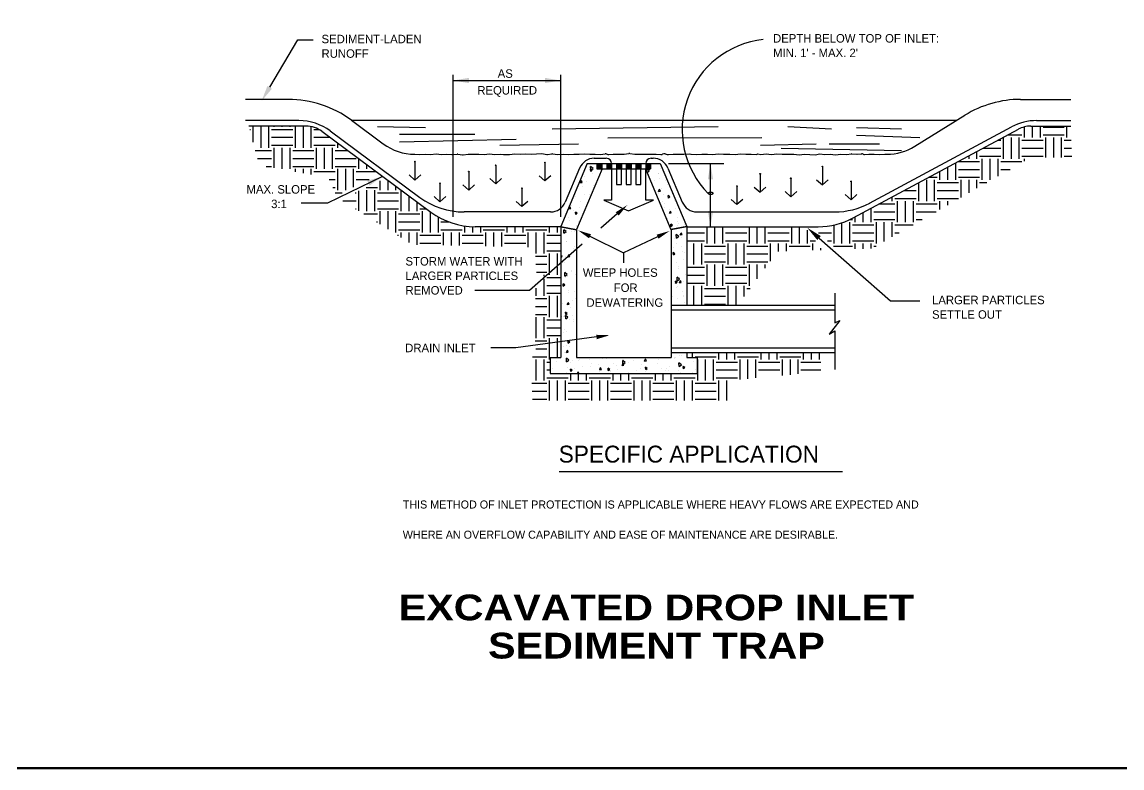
# Paper-space layout 'ESC' of a CAD drawing. Header units: feet, sheet in inches. Extents: x -1.2 to 33.8, y 0.1 to 22.9.
# Drawn here: x 11.42 to 19.1, y 0.08 to 5.29 of the extents above; entities that cross this region are included whole.
import ezdxf
from ezdxf.enums import TextEntityAlignment as Align

# ---------------------------------------------------------------- set-up
doc = ezdxf.new("R2010")
doc.units = ezdxf.units.FT
doc.header["$MEASUREMENT"] = 0
doc.layers.add('Border', color=118, linetype='Continuous', lineweight=70)
doc.layers.add('TBLK', color=7, linetype='Continuous')
doc.styles.add('LEROY', font='leroy.shx')
doc.styles.add('ROMAND', font='ariblk.ttf')

# ---------------------------------------------------------------- blocks, each defined once
blk = doc.blocks.new('ESC DET')
at = {"layer": 'TBLK'}
for p, q in [((14.8029, 5.3413), (14.9989, 5.6722)), ((14.9989, 5.6722), (15.1068, 5.6722)), ((16.0826, 4.4376), (16.0826, 5.4291)), ((16.0826, 5.389), (16.8348, 5.389)), ((16.8348, 4.4376), (16.8348, 5.4291)), ((14.9328, 5.257), (14.6352, 5.257)), ((20.0445, 5.257), (20.3939, 5.257)), ((19.3049, 4.9293), (19.6556, 5.1463)), ((15.006, 5.1092), (14.6352, 5.1092)), ((15.0572, 5.0705), (14.6575, 5.0705)), ((14.8348, 5.0664), (14.8348, 5.0705)), ((14.8902, 5.0664), (14.8902, 5.0705)), ((14.9456, 5.0664), (14.9456, 5.0705)), ((15.3729, 5.1116), (15.5954, 4.9466)), ((15.3729, 5.1116), (19.5994, 5.1116)), ((15.5558, 5.0674), (15.8909, 5.0598)), ((16.7745, 5.0522), (17.9322, 5.0674)), ((18.4197, 5.0674), (18.7244, 5.0522)), ((20.1157, 5.0705), (20.3939, 5.0705)), ((20.1274, 4.99), (20.1274, 5.0705)), ((20.1562, 5.1092), (20.3939, 5.1092)), ((20.1828, 4.99), (20.1828, 5.0705)), ((20.3675, 4.99), (20.3675, 5.0705)), ((14.6634, 5.0479), (14.6685, 5.0479)), ((14.687, 4.959), (14.687, 5.0664)), ((14.7424, 4.9186), (14.7424, 5.0664)), ((14.7978, 4.9186), (14.7978, 5.0664)), ((14.8163, 5.0479), (14.9641, 5.0479)), ((14.8163, 4.9925), (14.9641, 4.9925)), ((14.9826, 4.9186), (14.9826, 5.0664)), ((15.038, 4.9186), (15.038, 5.0664)), ((15.0934, 4.9186), (15.0934, 5.0664)), ((15.1119, 5.0479), (15.1456, 5.0479)), ((15.1119, 4.9925), (15.2234, 4.9925)), ((15.1672, 5.0341), (15.9288, 4.4694)), ((15.2261, 5.0365), (15.8513, 4.5728)), ((15.7081, 5.0141), (16.2337, 5.0141)), ((17.1631, 4.9893), (18.2378, 4.9919)), ((18.8762, 4.4293), (20.0283, 5.0485)), ((18.8996, 5.0598), (19.2119, 5.0522)), ((18.8996, 5.0065), (19.3413, 4.9913)), ((18.9906, 4.5327), (19.9813, 5.0652)), ((19.9538, 5.0084), (20.0535, 5.0084)), ((20.072, 4.99), (20.072, 5.0652)), ((20.2013, 5.0639), (20.349, 5.0639)), ((20.2013, 5.0084), (20.349, 5.0084)), ((14.8163, 4.9371), (14.9641, 4.9371)), ((14.8348, 4.7791), (14.8348, 4.9186)), ((14.8902, 4.7709), (14.8902, 4.9186)), ((14.9456, 4.7709), (14.9456, 4.9186)), ((15.1119, 4.9371), (15.2596, 4.9371)), ((15.1303, 4.7709), (15.1303, 4.9186)), ((15.1858, 4.7709), (15.1858, 4.9186)), ((15.2412, 4.7709), (15.2412, 4.9186)), ((15.2781, 4.9186), (15.2781, 4.9519)), ((15.7081, 4.9608), (16.5242, 4.9793)), ((16.4089, 4.938), (16.9573, 4.9456)), ((18.2293, 4.938), (18.6177, 4.9456)), ((18.374, 4.9152), (19.2119, 4.8999)), ((18.7091, 4.9456), (19.0595, 4.9456)), ((19.782, 4.9161), (19.9057, 4.9161)), ((19.8851, 4.9715), (19.9057, 4.9715)), ((19.9242, 4.8422), (19.9242, 4.99)), ((19.9796, 4.8422), (19.9796, 4.99)), ((20.035, 4.8422), (20.035, 4.99)), ((20.0535, 4.9715), (20.2013, 4.9715)), ((20.0535, 4.9161), (20.2013, 4.9161)), ((20.2197, 4.8501), (20.2197, 4.99)), ((20.2752, 4.8511), (20.2752, 4.99)), ((20.3306, 4.8521), (20.3306, 4.99)), ((20.349, 4.9715), (20.3979, 4.9715)), ((20.349, 4.9161), (20.4001, 4.9161)), ((14.7026, 4.9002), (14.8163, 4.9002)), ((14.7173, 4.8447), (14.8163, 4.8447)), ((14.9641, 4.9002), (15.1119, 4.9002)), ((14.9641, 4.8447), (15.1119, 4.8447)), ((15.2596, 4.9002), (15.3479, 4.9002)), ((15.2596, 4.8447), (15.4074, 4.8447)), ((15.4259, 4.7709), (15.4259, 4.8423)), ((15.8151, 4.8739), (15.8517, 4.8711)), ((15.8517, 4.8711), (15.8891, 4.8733)), ((15.8891, 4.8733), (15.9265, 4.8711)), ((15.9265, 4.8711), (15.964, 4.8762)), ((15.964, 4.8762), (16.0014, 4.8711)), ((16.0014, 4.8711), (16.0388, 4.8747)), ((16.0388, 4.8747), (16.0739, 4.8714)), ((16.0785, 4.8714), (16.1107, 4.8751)), ((16.1166, 4.875), (16.1483, 4.8701)), ((16.1538, 4.87), (16.1885, 4.8733)), ((16.1885, 4.8733), (16.2259, 4.874)), ((16.2259, 4.874), (16.2633, 4.8754)), ((16.2633, 4.8754), (16.3007, 4.8711)), ((16.3007, 4.8711), (16.3381, 4.8769)), ((16.3381, 4.8769), (16.3755, 4.8719)), ((16.3755, 4.8719), (16.413, 4.8754)), ((16.413, 4.8754), (16.4348, 4.8726)), ((16.4348, 4.8726), (16.4777, 4.8726)), ((16.4777, 4.8726), (16.5151, 4.8769)), ((16.5151, 4.8769), (16.5526, 4.874)), ((16.5526, 4.874), (16.59, 4.8776)), ((16.59, 4.8776), (16.6274, 4.8733)), ((16.6274, 4.8733), (16.6648, 4.8762)), ((16.6648, 4.8762), (16.7022, 4.8783)), ((16.7022, 4.8783), (16.7366, 4.873)), ((16.7427, 4.873), (16.7721, 4.8766)), ((16.7778, 4.8766), (16.813, 4.8719)), ((16.813, 4.8719), (16.8505, 4.874)), ((16.8505, 4.874), (16.8879, 4.8719)), ((16.8879, 4.8719), (16.9253, 4.8747)), ((16.9253, 4.8747), (16.9627, 4.8733)), ((16.9627, 4.8733), (17.0001, 4.8762)), ((17.0001, 4.8762), (17.0375, 4.874)), ((17.0375, 4.874), (17.075, 4.8754)), ((17.0686, 4.8457), (17.1525, 4.8457)), ((17.075, 4.8754), (17.1124, 4.8711)), ((17.1124, 4.8711), (17.1436, 4.8765)), ((17.1556, 4.8753), (17.1593, 4.8738)), ((17.1692, 4.8723), (17.2009, 4.8747)), ((17.2009, 4.8747), (17.2383, 4.874)), ((17.2383, 4.874), (17.2742, 4.874)), ((17.2772, 4.8742), (17.31, 4.8786)), ((17.3163, 4.8786), (17.3506, 4.8733)), ((17.3506, 4.8733), (17.388, 4.8747)), ((17.388, 4.8747), (17.4254, 4.874)), ((17.4254, 4.874), (17.4628, 4.8754)), ((17.4628, 4.8754), (17.5002, 4.8747)), ((17.4645, 4.8457), (17.4804, 4.8457)), ((17.5002, 4.8747), (17.5332, 4.8722)), ((17.5419, 4.8733), (17.5451, 4.8743)), ((17.5629, 4.8757), (17.5777, 4.8732)), ((17.587, 4.8728), (17.6183, 4.8754)), ((17.6183, 4.8754), (17.6557, 4.8745)), ((17.6557, 4.8745), (17.693, 4.8736)), ((17.693, 4.8736), (17.7304, 4.8763)), ((17.7304, 4.8763), (17.7423, 4.8747)), ((17.7444, 4.8745), (17.783, 4.8732)), ((17.783, 4.8732), (17.8203, 4.8745)), ((17.8203, 4.8745), (17.8577, 4.8754)), ((17.8577, 4.8754), (17.8956, 4.8732)), ((17.8956, 4.8732), (17.9329, 4.8758)), ((17.9329, 4.8758), (17.9703, 4.875)), ((17.9703, 4.875), (17.9744, 4.8746)), ((17.976, 4.8745), (18.0144, 4.8741)), ((18.0144, 4.8741), (18.0518, 4.8723)), ((18.0518, 4.8723), (18.0892, 4.8763)), ((18.0892, 4.8763), (18.1266, 4.8741)), ((18.1266, 4.8741), (18.1639, 4.8736)), ((18.1639, 4.8736), (18.2013, 4.8727)), ((18.2013, 4.8727), (18.211, 4.8758)), ((18.211, 4.8758), (18.2303, 4.8727)), ((18.2303, 4.8727), (18.2677, 4.8758)), ((18.2677, 4.8758), (18.305, 4.8723)), ((18.305, 4.8723), (18.3424, 4.8772)), ((18.3424, 4.8772), (18.3798, 4.8736)), ((18.3798, 4.8736), (18.4172, 4.875)), ((18.4172, 4.875), (18.4546, 4.8754)), ((18.4546, 4.8754), (18.4612, 4.8742)), ((18.4612, 4.8742), (18.4984, 4.8709)), ((18.4984, 4.8709), (18.5357, 4.8748)), ((18.5357, 4.8748), (18.6103, 4.8703)), ((18.6103, 4.8703), (18.6421, 4.8758)), ((18.6421, 4.8758), (18.6787, 4.8715)), ((18.6787, 4.8715), (18.716, 4.8737)), ((18.716, 4.8737), (18.7532, 4.8698)), ((18.7532, 4.8698), (18.7905, 4.8748)), ((18.7905, 4.8748), (18.8278, 4.8726)), ((18.8278, 4.8726), (18.8631, 4.8763)), ((18.8671, 4.8763), (18.9007, 4.8738)), ((18.904, 4.8738), (18.9348, 4.8761)), ((18.9442, 4.8748), (18.9458, 4.8741)), ((18.9543, 4.8727), (18.9858, 4.8737)), ((18.9858, 4.8737), (19.0231, 4.8748)), ((19.0231, 4.8748), (19.0604, 4.872)), ((19.0604, 4.872), (19.0976, 4.8753)), ((19.0976, 4.8753), (19.116, 4.8737)), ((19.684, 4.8422), (19.684, 4.8635)), ((19.7395, 4.8422), (19.7395, 4.8932)), ((19.7579, 4.8607), (19.9057, 4.8607)), ((19.7764, 4.6944), (19.7764, 4.8422)), ((19.8318, 4.6944), (19.8318, 4.8422)), ((19.8872, 4.7205), (19.8872, 4.8422)), ((20.0535, 4.8607), (20.2013, 4.8607)), ((20.072, 4.8264), (20.072, 4.8422)), ((20.349, 4.8607), (20.4023, 4.8607)), ((14.7789, 4.7893), (14.8163, 4.7893)), ((14.9641, 4.7893), (15.1119, 4.7893)), ((14.9826, 4.752), (14.9826, 4.7709)), ((15.038, 4.7419), (15.038, 4.7709)), ((15.0934, 4.7317), (15.0934, 4.7709)), ((15.2596, 4.7893), (15.4074, 4.7893)), ((15.2781, 4.6231), (15.2781, 4.7709)), ((15.3335, 4.6231), (15.3335, 4.7709)), ((15.3889, 4.6439), (15.3889, 4.7709)), ((15.4813, 4.7709), (15.4813, 4.8012)), ((15.817, 4.8219), (15.817, 4.6937)), ((16.3803, 4.796), (16.3803, 4.6678)), ((16.7245, 4.8154), (16.7245, 4.6872)), ((17.0195, 4.8087), (16.8354, 4.3704)), ((16.9664, 4.7777), (16.8661, 4.539)), ((17.1233, 4.7721), (16.9453, 4.3482)), ((17.0195, 4.8087), (17.5295, 4.8087)), ((17.0368, 4.7866), (17.0368, 4.7866)), ((17.0398, 4.7608), (17.0398, 4.7608)), ((17.0596, 4.7741), (17.043, 4.7873)), ((17.0435, 4.7623), (17.043, 4.7873)), ((17.0547, 4.7627), (17.0431, 4.7707)), ((17.0446, 4.7541), (17.0431, 4.7707)), ((17.0435, 4.7623), (17.0596, 4.7741)), ((17.0446, 4.7541), (17.0547, 4.7627)), ((17.0739, 4.8052), (17.0739, 4.8052)), ((17.0872, 4.7916), (17.0872, 4.7916)), ((17.0874, 4.8082), (17.0879, 4.8087)), ((17.0874, 4.8036), (17.0926, 4.8087)), ((17.0874, 4.7989), (17.0972, 4.8087)), ((17.0874, 4.7942), (17.1019, 4.8087)), ((17.0874, 4.7896), (17.1065, 4.8087)), ((17.0874, 4.7849), (17.1112, 4.8087)), ((17.0874, 4.7802), (17.1159, 4.8087)), ((17.0874, 4.7756), (17.1205, 4.8087)), ((17.0874, 4.8087), (17.0874, 4.7721)), ((17.0874, 4.7721), (17.4615, 4.7721)), ((17.0886, 4.7721), (17.1214, 4.8049)), ((17.0933, 4.7721), (17.1214, 4.8003)), ((17.0979, 4.7721), (17.1214, 4.7956)), ((17.1026, 4.7721), (17.1214, 4.7909)), ((17.1073, 4.7721), (17.1214, 4.7863)), ((17.1119, 4.7721), (17.1214, 4.7816)), ((17.1166, 4.7721), (17.1214, 4.777)), ((17.1213, 4.7721), (17.1214, 4.7723)), ((17.1214, 4.8087), (17.1214, 4.7721)), ((17.1554, 4.8082), (17.1559, 4.8087)), ((17.1554, 4.8036), (17.1606, 4.8087)), ((17.1554, 4.7989), (17.1652, 4.8087)), ((17.1554, 4.7942), (17.1699, 4.8087)), ((17.1554, 4.7896), (17.1746, 4.8087)), ((17.1554, 4.7849), (17.1792, 4.8087)), ((17.1554, 4.7802), (17.1839, 4.8087)), ((17.1554, 4.7756), (17.1886, 4.8087)), ((17.1554, 4.8087), (17.1554, 4.7721)), ((17.1566, 4.7721), (17.1894, 4.8049)), ((17.1613, 4.7721), (17.1894, 4.8003)), ((17.166, 4.7721), (17.1894, 4.7956)), ((17.1706, 4.7721), (17.1894, 4.7909)), ((17.1753, 4.7721), (17.1894, 4.7863)), ((17.18, 4.7721), (17.1894, 4.7816)), ((17.1846, 4.7721), (17.1894, 4.777)), ((17.1893, 4.7721), (17.1894, 4.7723)), ((17.1894, 4.8087), (17.1894, 4.7721)), ((17.1894, 4.7721), (17.1894, 4.5528)), ((17.2235, 4.8082), (17.2239, 4.8087)), ((17.2235, 4.8036), (17.2286, 4.8087)), ((17.2235, 4.7989), (17.2333, 4.8087)), ((17.2235, 4.7942), (17.2379, 4.8087)), ((17.2235, 4.7896), (17.2426, 4.8087)), ((17.2235, 4.7849), (17.2473, 4.8087)), ((17.2235, 4.7802), (17.2519, 4.8087)), ((17.2235, 4.7756), (17.2566, 4.8087)), ((17.2235, 4.8087), (17.2235, 4.7721)), ((17.2235, 4.7756), (17.2235, 4.6622)), ((17.2247, 4.7721), (17.2575, 4.8049)), ((17.2293, 4.7721), (17.2575, 4.8003)), ((17.234, 4.7721), (17.2575, 4.7956)), ((17.2387, 4.7721), (17.2575, 4.7909)), ((17.2433, 4.7721), (17.2575, 4.7863)), ((17.248, 4.7721), (17.2575, 4.7816)), ((17.2526, 4.7721), (17.2575, 4.777)), ((17.2573, 4.7721), (17.2575, 4.7723)), ((17.2575, 4.8087), (17.2575, 4.7721)), ((17.2575, 4.6622), (17.2575, 4.777)), ((17.2915, 4.8082), (17.292, 4.8087)), ((17.2915, 4.8036), (17.2966, 4.8087)), ((17.2915, 4.7989), (17.3013, 4.8087)), ((17.2915, 4.7942), (17.3059, 4.8087)), ((17.2915, 4.7896), (17.3106, 4.8087)), ((17.2915, 4.7849), (17.3153, 4.8087)), ((17.2915, 4.7802), (17.3199, 4.8087)), ((17.2915, 4.7756), (17.3246, 4.8087)), ((17.2915, 4.8087), (17.2915, 4.7721)), ((17.2915, 4.7721), (17.2915, 4.6622)), ((17.2927, 4.7721), (17.3255, 4.8049)), ((17.2973, 4.7721), (17.3255, 4.8003)), ((17.302, 4.7721), (17.3255, 4.7956)), ((17.3067, 4.7721), (17.3255, 4.7909)), ((17.3113, 4.7721), (17.3255, 4.7863)), ((17.316, 4.7721), (17.3255, 4.7816)), ((17.3207, 4.7721), (17.3255, 4.777)), ((17.3253, 4.7721), (17.3255, 4.7723)), ((17.3255, 4.8087), (17.3255, 4.7721)), ((17.3255, 4.6622), (17.3255, 4.7723)), ((17.3595, 4.8082), (17.36, 4.8087)), ((17.3595, 4.8036), (17.3646, 4.8087)), ((17.3595, 4.7989), (17.3693, 4.8087)), ((17.3595, 4.7942), (17.374, 4.8087)), ((17.3595, 4.7896), (17.3786, 4.8087)), ((17.3595, 4.7849), (17.3833, 4.8087)), ((17.3595, 4.7802), (17.388, 4.8087)), ((17.3595, 4.7756), (17.3926, 4.8087)), ((17.3595, 4.8087), (17.3595, 4.7721)), ((17.3595, 4.7756), (17.3595, 4.6622)), ((17.3607, 4.7721), (17.3935, 4.8049)), ((17.3654, 4.7721), (17.3935, 4.8003)), ((17.37, 4.7721), (17.3935, 4.7956)), ((17.3747, 4.7721), (17.3935, 4.7909)), ((17.3794, 4.7721), (17.3935, 4.7863)), ((17.384, 4.7721), (17.3935, 4.7816)), ((17.3887, 4.7721), (17.3935, 4.777)), ((17.3933, 4.7721), (17.3935, 4.7723)), ((17.3935, 4.8087), (17.3935, 4.7721)), ((17.3935, 4.6622), (17.3935, 4.7723)), ((17.4256, 4.7721), (17.6036, 4.3482)), ((17.4275, 4.8082), (17.428, 4.8087)), ((17.4275, 4.8036), (17.4327, 4.8087)), ((17.4275, 4.7989), (17.4373, 4.8087)), ((17.4275, 4.7942), (17.442, 4.8087)), ((17.4275, 4.7896), (17.4467, 4.8087)), ((17.4275, 4.7849), (17.4513, 4.8087)), ((17.4275, 4.7802), (17.456, 4.8087)), ((17.4275, 4.7756), (17.4606, 4.8087)), ((17.4275, 4.8087), (17.4275, 4.7721)), ((17.4275, 4.5528), (17.4275, 4.7721)), ((17.4287, 4.7721), (17.4615, 4.8049)), ((17.4334, 4.7721), (17.4615, 4.8003)), ((17.4522, 4.7576), (17.4356, 4.7707)), ((17.4361, 4.7472), (17.4356, 4.7707)), ((17.4381, 4.7721), (17.4615, 4.7956)), ((17.442, 4.7656), (17.4449, 4.7721)), ((17.442, 4.7656), (17.4551, 4.7682)), ((17.4427, 4.7721), (17.4615, 4.7909)), ((17.4474, 4.7721), (17.4615, 4.7863)), ((17.452, 4.7721), (17.4615, 4.7816)), ((17.4551, 4.7681), (17.4531, 4.7721)), ((17.4567, 4.7721), (17.4615, 4.777)), ((17.4614, 4.7721), (17.4615, 4.7723)), ((17.4615, 4.8087), (17.4615, 4.7721)), ((17.4643, 4.796), (17.4643, 4.796)), ((17.4653, 4.7957), (17.4653, 4.7957)), ((17.5295, 4.8087), (17.7136, 4.3704)), ((17.5322, 4.7748), (17.5322, 4.7748)), ((17.5825, 4.7777), (17.6828, 4.539)), ((17.5875, 4.8087), (17.9733, 4.8087)), ((17.8794, 4.3676), (17.8794, 4.8087)), ((18.6605, 4.7876), (18.6605, 4.6594)), ((19.5363, 4.6944), (19.5363, 4.784)), ((19.5917, 4.6944), (19.5917, 4.8138)), ((19.6102, 4.8237), (19.7579, 4.8237)), ((19.6102, 4.7683), (19.7579, 4.7683)), ((19.9057, 4.8237), (20.0535, 4.8237)), ((19.9057, 4.7683), (19.9706, 4.7683)), ((15.1119, 4.7524), (15.2596, 4.7524)), ((15.5915, 4.7195), (15.207, 4.5321)), ((15.2189, 4.697), (15.2596, 4.697)), ((15.4074, 4.7524), (15.5472, 4.7524)), ((15.4074, 4.697), (15.4963, 4.697)), ((15.5737, 4.7293), (15.5737, 4.7327)), ((15.5737, 4.6231), (15.5737, 4.6893)), ((15.6291, 4.6231), (15.6291, 4.6917)), ((15.7764, 4.7297), (15.817, 4.6937)), ((15.8575, 4.7297), (15.817, 4.6937)), ((16.1924, 4.7518), (16.1924, 4.6236)), ((16.3397, 4.7038), (16.3803, 4.6678)), ((16.4209, 4.7038), (16.3803, 4.6678)), ((16.6839, 4.7232), (16.7245, 4.6872)), ((16.7651, 4.7232), (16.7245, 4.6872)), ((16.972, 4.6743), (16.9788, 4.6894)), ((16.9851, 4.6768), (16.9788, 4.6894)), ((17.0037, 4.7185), (17.0037, 4.7185)), ((17.0115, 4.6845), (17.0115, 4.6845)), ((17.055, 4.7385), (17.055, 4.7385)), ((17.4365, 4.7461), (17.4522, 4.7576)), ((17.4859, 4.6927), (17.4859, 4.6927)), ((17.5146, 4.742), (17.5146, 4.742)), ((17.52, 4.7371), (17.52, 4.7371)), ((17.5238, 4.7069), (17.5238, 4.7069)), ((17.5649, 4.6879), (17.5649, 4.6879)), ((18.2259, 4.7367), (18.2259, 4.6084)), ((18.441, 4.7056), (18.441, 4.5774)), ((18.6199, 4.6954), (18.6605, 4.6594)), ((18.7011, 4.6954), (18.6605, 4.6594)), ((18.8606, 4.6842), (18.8606, 4.556)), ((19.3885, 4.5466), (19.3885, 4.6944)), ((19.4039, 4.7129), (19.4624, 4.7129)), ((19.4439, 4.5466), (19.4439, 4.6944)), ((19.4808, 4.6944), (19.4808, 4.7542)), ((19.6102, 4.7129), (19.7579, 4.7129)), ((19.6286, 4.5723), (19.6286, 4.6944)), ((19.684, 4.6041), (19.684, 4.6944)), ((19.7395, 4.6359), (19.7395, 4.6944)), ((15.2439, 4.6416), (15.2596, 4.6416)), ((15.4259, 4.4787), (15.4259, 4.6173)), ((15.4757, 4.6416), (15.5552, 4.6416)), ((15.4813, 4.4753), (15.4813, 4.6231)), ((15.5367, 4.4753), (15.5367, 4.6231)), ((15.6845, 4.6231), (15.6845, 4.6506)), ((15.7215, 4.4753), (15.7215, 4.6231)), ((15.9916, 4.6699), (15.9916, 4.5417)), ((16.1518, 4.6596), (16.1924, 4.6236)), ((16.233, 4.6596), (16.1924, 4.6236)), ((16.5637, 4.6361), (16.5637, 4.5079)), ((16.9539, 4.6487), (16.9539, 4.6487)), ((16.972, 4.6743), (16.9851, 4.6768)), ((16.9856, 4.647), (16.9856, 4.647)), ((17.0604, 4.6577), (17.0604, 4.6577)), ((17.2235, 4.6622), (17.2575, 4.6622)), ((17.2915, 4.6622), (17.3255, 4.6622)), ((17.3595, 4.6622), (17.3935, 4.6622)), ((17.5176, 4.6138), (17.5243, 4.629)), ((17.5176, 4.6138), (17.5306, 4.6164)), ((17.5306, 4.6163), (17.5243, 4.629)), ((17.5406, 4.634), (17.5406, 4.634)), ((17.5818, 4.6642), (17.5818, 4.6642)), ((18.0644, 4.6506), (18.0644, 4.5223)), ((18.1853, 4.6445), (18.2259, 4.6084)), ((18.2664, 4.6445), (18.2259, 4.6084)), ((18.4004, 4.6134), (18.441, 4.5774)), ((18.4816, 4.6134), (18.441, 4.5774)), ((19.232, 4.6205), (19.3146, 4.6205)), ((19.3331, 4.5466), (19.3331, 4.6748)), ((19.4624, 4.6759), (19.6102, 4.6759)), ((19.4624, 4.6205), (19.6102, 4.6205)), ((19.7579, 4.6759), (19.8094, 4.6759)), ((15.207, 4.5321), (15.0216, 4.5321)), ((15.2606, 4.6046), (15.3093, 4.6046)), ((15.3138, 4.5492), (15.4074, 4.5492)), ((15.3999, 4.6046), (15.4074, 4.6046)), ((15.5552, 4.6046), (15.703, 4.6046)), ((15.5552, 4.5492), (15.703, 4.5492)), ((15.7769, 4.4753), (15.7769, 4.5821)), ((15.8323, 4.4753), (15.8323, 4.541)), ((15.951, 4.5777), (15.9916, 4.5417)), ((16.0322, 4.5777), (15.9916, 4.5417)), ((16.5231, 4.5439), (16.5637, 4.5079)), ((16.6043, 4.5439), (16.5637, 4.5079)), ((16.9159, 4.5538), (16.9159, 4.5538)), ((16.9358, 4.5774), (16.9358, 4.5774)), ((16.9745, 4.5457), (16.9745, 4.5457)), ((16.9981, 4.5956), (16.9981, 4.5956)), ((17.0358, 4.5929), (17.0358, 4.5929)), ((17.1345, 4.5528), (17.3085, 4.4795)), ((17.1894, 4.5528), (17.1345, 4.5528)), ((17.3085, 4.4795), (17.4825, 4.5528)), ((17.4825, 4.5528), (17.4275, 4.5528)), ((17.5065, 4.5896), (17.5065, 4.5896)), ((17.52, 4.6029), (17.52, 4.6029)), ((17.5457, 4.5423), (17.5457, 4.5423)), ((17.5487, 4.5961), (17.5487, 4.5961)), ((17.5612, 4.531), (17.5612, 4.531)), ((17.596, 4.5768), (17.5843, 4.5848)), ((17.5858, 4.5683), (17.5843, 4.5848)), ((17.5858, 4.5683), (17.596, 4.5768)), ((17.6127, 4.5982), (17.6127, 4.5982)), ((17.6303, 4.5533), (17.6303, 4.5533)), ((18.0238, 4.5584), (18.0644, 4.5223)), ((18.105, 4.5584), (18.0644, 4.5223)), ((18.8201, 4.592), (18.8606, 4.556)), ((18.9012, 4.592), (18.8606, 4.556)), ((19.1483, 4.5466), (19.1483, 4.5755)), ((19.1668, 4.5651), (19.3146, 4.5651)), ((19.1853, 4.3989), (19.1853, 4.5466)), ((19.2407, 4.3989), (19.2407, 4.5466)), ((19.2961, 4.3989), (19.2961, 4.5466)), ((19.4624, 4.5651), (19.6102, 4.5651)), ((19.4808, 4.4876), (19.4808, 4.5466)), ((19.5363, 4.5194), (19.5363, 4.5466)), ((15.402, 4.4938), (15.4074, 4.4938)), ((15.4607, 4.4568), (15.5552, 4.4568)), ((15.5552, 4.4938), (15.703, 4.4938)), ((15.5737, 4.3858), (15.5737, 4.4753)), ((15.6291, 4.351), (15.6291, 4.4753)), ((15.6845, 4.3275), (15.6845, 4.4753)), ((15.703, 4.4568), (15.8508, 4.4568)), ((15.8508, 4.4938), (15.8959, 4.4938)), ((15.8692, 4.3275), (15.8692, 4.4753)), ((15.9246, 4.3275), (15.9246, 4.4725)), ((16.7639, 4.4711), (16.1594, 4.4711)), ((16.8909, 4.492), (16.8976, 4.5072)), ((16.8909, 4.492), (16.9039, 4.4945)), ((16.9039, 4.4945), (16.8976, 4.5072)), ((16.9109, 4.5155), (16.9109, 4.5155)), ((16.9229, 4.4785), (16.9229, 4.4785)), ((16.9499, 4.4613), (16.9382, 4.4694)), ((16.9397, 4.4528), (16.9382, 4.4694)), ((16.9397, 4.4528), (16.9499, 4.4614)), ((16.9662, 4.4997), (16.9662, 4.4997)), ((17.2284, 4.4573), (17.1132, 4.3568)), ((17.559, 4.5008), (17.559, 4.5008)), ((17.5931, 4.462), (17.5998, 4.4772)), ((17.5931, 4.462), (17.6061, 4.4646)), ((17.596, 4.4882), (17.596, 4.4882)), ((17.6061, 4.4645), (17.5998, 4.4772)), ((17.6333, 4.4951), (17.6333, 4.4951)), ((17.785, 4.4711), (18.7458, 4.4711)), ((18.9451, 4.3989), (18.9451, 4.4663)), ((19.0006, 4.3989), (19.0006, 4.4961)), ((19.019, 4.4727), (19.1668, 4.4727)), ((19.0602, 4.5282), (19.1668, 4.5282)), ((19.3146, 4.5282), (19.4624, 4.5282)), ((19.3146, 4.4727), (19.4548, 4.4727)), ((15.5489, 4.4014), (15.5552, 4.4014)), ((15.703, 4.4014), (15.8508, 4.4014)), ((15.9801, 4.3275), (15.9801, 4.4359)), ((15.9985, 4.4014), (16.053, 4.4014)), ((16.8888, 4.4341), (16.8888, 4.4341)), ((16.897, 4.4105), (16.897, 4.4105)), ((16.9605, 4.4049), (16.9605, 4.4049)), ((17.5818, 4.4279), (17.5818, 4.4279)), ((17.6133, 4.3781), (17.6017, 4.3861)), ((17.6032, 4.3695), (17.6017, 4.3861)), ((17.6032, 4.3695), (17.6133, 4.3781)), ((17.6461, 4.4008), (17.6461, 4.4008)), ((17.6462, 4.4341), (17.6462, 4.4341)), ((17.6539, 4.3921), (17.6539, 4.3921)), ((17.6798, 4.4427), (17.6798, 4.4427)), ((17.6965, 4.38), (17.6965, 4.38)), ((18.7419, 4.2511), (18.7419, 4.3796)), ((18.7974, 4.2511), (18.7974, 4.395)), ((18.8526, 4.4173), (18.8713, 4.4173)), ((18.8528, 4.2511), (18.8528, 4.3989)), ((18.8713, 4.3804), (19.019, 4.3804)), ((18.8897, 4.3989), (18.8897, 4.4365)), ((19.019, 4.4173), (19.1668, 4.4173)), ((19.0375, 4.2511), (19.0375, 4.3989)), ((19.0929, 4.2653), (19.0929, 4.3989)), ((19.1483, 4.2971), (19.1483, 4.3989)), ((19.1668, 4.3804), (19.2937, 4.3804)), ((19.3146, 4.4173), (19.3581, 4.4173)), ((15.6958, 4.309), (15.703, 4.309)), ((15.703, 4.346), (15.8508, 4.346)), ((15.7215, 4.2929), (15.7215, 4.3275)), ((15.7769, 4.2581), (15.7769, 4.3275)), ((15.8323, 4.242), (15.8323, 4.3275)), ((15.8508, 4.309), (15.9985, 4.309)), ((15.9985, 4.346), (16.1463, 4.346)), ((16.017, 4.2379), (16.017, 4.3275)), ((16.0724, 4.2367), (16.0724, 4.3275)), ((16.1278, 4.2355), (16.1278, 4.3275)), ((16.1463, 4.309), (16.2941, 4.309)), ((16.1648, 4.3275), (16.1648, 4.3727)), ((16.2202, 4.3275), (16.2202, 4.3679)), ((16.8348, 4.3676), (16.2369, 4.3676)), ((16.2756, 4.3275), (16.2756, 4.3676)), ((16.2941, 4.346), (16.4419, 4.346)), ((16.3126, 4.2314), (16.3126, 4.3275)), ((16.368, 4.2302), (16.368, 4.3275)), ((16.4234, 4.2289), (16.4234, 4.3275)), ((16.4419, 4.309), (16.5897, 4.309)), ((16.4603, 4.3275), (16.4603, 4.3676)), ((16.5158, 4.3275), (16.5158, 4.3676)), ((16.5712, 4.3275), (16.5712, 4.3676)), ((16.5897, 4.346), (16.7374, 4.346)), ((16.6081, 4.2249), (16.6081, 4.3275)), ((16.6635, 4.1797), (16.6635, 4.3275)), ((16.719, 4.1797), (16.719, 4.3275)), ((16.7374, 4.309), (16.8348, 4.309)), ((16.7559, 4.3275), (16.7559, 4.3676)), ((16.8113, 4.3275), (16.8113, 4.3676)), ((16.8348, 4.3676), (16.8348, 3.4532)), ((16.8348, 4.3676), (16.9447, 4.3455)), ((16.8354, 4.3704), (16.9453, 4.3482)), ((16.8725, 4.3336), (16.8559, 4.3467)), ((16.8564, 4.3218), (16.8559, 4.3467)), ((16.8564, 4.3218), (16.8725, 4.3336)), ((16.8733, 4.3247), (16.8733, 4.3247)), ((16.9094, 4.331), (16.9094, 4.331)), ((16.9274, 4.3367), (16.9274, 4.3367)), ((16.9435, 4.3754), (16.9435, 4.3754)), ((16.9447, 4.3455), (16.9447, 3.4532)), ((16.9471, 4.3703), (16.9471, 4.3703)), ((16.9473, 4.3565), (16.9473, 4.3565)), ((17.0384, 4.3011), (17.2725, 4.1852)), ((17.7136, 4.3704), (17.6036, 4.3482)), ((17.7141, 4.3676), (17.6042, 4.3455)), ((17.6042, 4.3455), (17.6042, 3.4532)), ((17.6578, 4.3005), (17.6412, 4.3137)), ((17.6417, 4.2888), (17.6412, 4.3137)), ((17.6417, 4.2888), (17.6578, 4.3006)), ((17.6467, 4.3746), (17.6467, 4.3746)), ((17.6686, 4.3102), (17.6754, 4.3254)), ((17.6686, 4.3102), (17.6817, 4.3128)), ((17.6817, 4.3127), (17.6754, 4.3254)), ((17.7141, 4.3676), (17.7141, 3.8195)), ((17.7141, 4.3676), (18.6313, 4.3676)), ((17.7141, 4.325), (17.8368, 4.325)), ((17.8553, 4.2511), (17.8553, 4.3676)), ((17.9107, 4.2511), (17.9107, 4.3676)), ((17.9661, 4.2511), (17.9661, 4.3676)), ((17.9846, 4.325), (18.1324, 4.325)), ((18.1508, 4.2511), (18.1508, 4.3676)), ((18.2063, 4.2511), (18.2063, 4.3676)), ((18.2617, 4.2511), (18.2617, 4.3676)), ((18.2801, 4.325), (18.4279, 4.325)), ((18.4464, 4.2511), (18.4464, 4.3676)), ((18.5018, 4.2511), (18.5018, 4.3676)), ((18.5572, 4.3664), (18.5572, 4.3676)), ((18.5572, 4.2511), (18.5572, 4.3441)), ((18.6333, 4.325), (18.7235, 4.325)), ((18.8713, 4.325), (19.019, 4.325)), ((19.1668, 4.325), (19.197, 4.325)), ((15.8508, 4.2536), (15.9985, 4.2536)), ((16.1463, 4.2536), (16.2941, 4.2536)), ((16.4419, 4.2536), (16.5897, 4.2536)), ((16.9851, 4.2449), (16.6156, 3.9223)), ((16.7374, 4.2536), (16.8348, 4.2536)), ((16.8402, 4.2566), (16.8402, 4.2566)), ((16.8714, 4.2632), (16.8714, 4.2632)), ((16.8779, 4.2649), (16.8779, 4.2649)), ((16.93, 4.228), (16.93, 4.228)), ((16.9434, 4.2664), (16.9434, 4.2664)), ((17.5104, 4.2982), (17.2725, 4.1852)), ((17.6269, 4.2869), (17.6269, 4.2869)), ((17.6411, 4.2517), (17.6411, 4.2517)), ((17.6423, 4.2969), (17.6423, 4.2969)), ((17.6745, 4.289), (17.6745, 4.289)), ((17.6771, 4.2328), (17.6771, 4.2328)), ((17.7141, 4.2695), (17.8368, 4.2695)), ((17.7629, 4.1033), (17.7629, 4.2511)), ((17.8183, 4.1033), (17.8183, 4.2511)), ((17.8368, 4.2326), (17.9846, 4.2326)), ((17.9846, 4.2695), (18.1324, 4.2695)), ((18.0031, 4.1033), (18.0031, 4.2511)), ((18.0585, 4.1033), (18.0585, 4.2511)), ((18.1139, 4.1033), (18.1139, 4.2511)), ((18.1324, 4.2326), (18.2801, 4.2326)), ((18.2801, 4.2695), (18.4279, 4.2695)), ((18.2986, 4.1279), (18.2986, 4.2511)), ((18.354, 4.1956), (18.354, 4.2511)), ((18.4094, 4.1973), (18.4094, 4.2511)), ((18.4279, 4.2326), (18.5757, 4.2326)), ((18.5757, 4.2695), (18.6121, 4.2695)), ((18.5942, 4.2032), (18.5942, 4.2511)), ((18.6375, 4.2884), (19.1371, 3.8504)), ((18.6956, 4.2695), (18.7235, 4.2695)), ((18.7371, 4.2326), (18.8713, 4.2326)), ((18.8713, 4.2695), (19.019, 4.2695)), ((18.8897, 4.2126), (18.8897, 4.2511)), ((18.9451, 4.2143), (18.9451, 4.2511)), ((19.0006, 4.2161), (19.0006, 4.2511)), ((19.019, 4.2326), (19.0358, 4.2326)), ((16.6587, 4.1613), (16.7374, 4.1613)), ((16.7374, 4.1982), (16.8348, 4.1982)), ((16.7559, 4.0534), (16.7559, 4.1797)), ((16.8113, 4.0999), (16.8113, 4.1797)), ((16.845, 4.16), (16.8348, 4.167)), ((16.8348, 4.1515), (16.845, 4.16)), ((16.8677, 4.1593), (16.8677, 4.1593)), ((16.8853, 4.1579), (16.892, 4.1731)), ((16.8853, 4.1579), (16.8983, 4.1605)), ((16.8983, 4.1605), (16.892, 4.1731)), ((16.9217, 4.2139), (16.9217, 4.2139)), ((16.9281, 4.2109), (16.9281, 4.2109)), ((17.2725, 4.1852), (17.2725, 4.1161)), ((17.6307, 4.1793), (17.6191, 4.1873)), ((17.6205, 4.1708), (17.6191, 4.1873)), ((17.6205, 4.1708), (17.6307, 4.1793)), ((17.6229, 4.2218), (17.6229, 4.2218)), ((17.6813, 4.1948), (17.6813, 4.1948)), ((17.6951, 4.1859), (17.6951, 4.1859)), ((17.8368, 4.1772), (17.9846, 4.1772)), ((18.1324, 4.1772), (18.2801, 4.1772)), ((18.6496, 4.2049), (18.6496, 4.2186)), ((16.6614, 4.1059), (16.7374, 4.1059)), ((16.8113, 4.032), (16.8113, 4.088)), ((16.8441, 4.116), (16.8441, 4.116)), ((16.8585, 4.1177), (16.8585, 4.1177)), ((17.6056, 4.0877), (17.6056, 4.0877)), ((17.608, 4.1436), (17.608, 4.1436)), ((17.6095, 4.0744), (17.6095, 4.0744)), ((17.6435, 4.1188), (17.6435, 4.1188)), ((17.6576, 4.073), (17.6576, 4.073)), ((17.6583, 4.0895), (17.6583, 4.0895)), ((17.6907, 4.1411), (17.6907, 4.1411)), ((17.7141, 4.0848), (17.8368, 4.0848)), ((17.8368, 4.1218), (17.9846, 4.1218)), ((17.8553, 3.9555), (17.8553, 4.1033)), ((17.9107, 3.9555), (17.9107, 4.1033)), ((17.9661, 3.9555), (17.9661, 4.1033)), ((17.9846, 4.0848), (18.1324, 4.0848)), ((18.1324, 4.1218), (18.2801, 4.1218)), ((18.1508, 3.9555), (18.1508, 4.1033)), ((18.2063, 4.0039), (18.2063, 4.1033)), ((18.2617, 4.0783), (18.2617, 4.1033)), ((16.6641, 4.0504), (16.7374, 4.0504)), ((16.719, 4.0224), (16.719, 4.032)), ((16.719, 3.8842), (16.719, 4.0043)), ((16.7374, 4.0135), (16.8348, 4.0135)), ((16.7559, 4.032), (16.7559, 4.0388)), ((16.8787, 4.0344), (16.8621, 4.0475)), ((16.8626, 4.0226), (16.8621, 4.0475)), ((16.8626, 4.0226), (16.8787, 4.0344)), ((16.8646, 4.0129), (16.8646, 4.0129)), ((16.8841, 4.0231), (16.8841, 4.0231)), ((16.9067, 4.0572), (16.9067, 4.0572)), ((16.9087, 4.0636), (16.9087, 4.0636)), ((16.9382, 4.0351), (16.9382, 4.0351)), ((17.664, 4.0014), (17.6474, 4.0145)), ((17.6479, 3.9896), (17.6474, 4.0145)), ((17.6479, 3.9896), (17.664, 4.0014)), ((17.6641, 4.0157), (17.6641, 4.0157)), ((17.7085, 4.0354), (17.7085, 4.0354)), ((17.7141, 4.0294), (17.8368, 4.0294)), ((17.9846, 4.0294), (18.1324, 4.0294)), ((16.6156, 3.9223), (16.2356, 3.9223)), ((16.6635, 3.8842), (16.6635, 3.9396)), ((16.7374, 3.9581), (16.8348, 3.9581)), ((16.8396, 3.9744), (16.8396, 3.9744)), ((16.8624, 3.9613), (16.8507, 3.9693)), ((16.8522, 3.9527), (16.8507, 3.9693)), ((16.851, 3.955), (16.851, 3.955)), ((16.8522, 3.9527), (16.8624, 3.9613)), ((16.8899, 3.9203), (16.8899, 3.9203)), ((17.63, 3.9713), (17.63, 3.9713)), ((17.6481, 3.9806), (17.6365, 3.9886)), ((17.6379, 3.972), (17.6365, 3.9886)), ((17.6379, 3.972), (17.6481, 3.9806)), ((17.6391, 3.9439), (17.6391, 3.9439)), ((17.652, 3.9501), (17.652, 3.9501)), ((17.663, 3.9762), (17.6698, 3.9914)), ((17.663, 3.9762), (17.676, 3.9787)), ((17.676, 3.9787), (17.6698, 3.9913)), ((17.6926, 3.9877), (17.6926, 3.9877)), ((17.7141, 3.974), (17.8368, 3.974)), ((17.7629, 3.8195), (17.7629, 3.9555)), ((17.8183, 3.8195), (17.8183, 3.9555)), ((17.8368, 3.937), (17.9846, 3.937)), ((17.9846, 3.974), (18.1324, 3.974)), ((18.0031, 3.8195), (18.0031, 3.9555)), ((18.0585, 3.8195), (18.0585, 3.9555)), ((18.1139, 3.8799), (18.1139, 3.9555)), ((18.1324, 3.937), (18.1564, 3.937)), ((16.6589, 3.8657), (16.7374, 3.8657)), ((16.7374, 3.9027), (16.8348, 3.9027)), ((16.7559, 3.7364), (16.7559, 3.8842)), ((16.8113, 3.7364), (16.8113, 3.8842)), ((16.8796, 3.8239), (16.8864, 3.8391)), ((16.8852, 3.9098), (16.8852, 3.9098)), ((16.8927, 3.8264), (16.8864, 3.8391)), ((16.918, 3.8501), (16.918, 3.8501)), ((16.9326, 3.9122), (16.9326, 3.9122)), ((16.9402, 3.8662), (16.9402, 3.8662)), ((17.6169, 3.8806), (17.6169, 3.8806)), ((17.6506, 3.8682), (17.6506, 3.8682)), ((17.6847, 3.9127), (17.6847, 3.9127)), ((17.6889, 3.8837), (17.6889, 3.8837)), ((17.6894, 3.8898), (17.6894, 3.8898)), ((17.7015, 3.8395), (17.7015, 3.8395)), ((17.8368, 3.8816), (17.9846, 3.8816)), ((18.7464, 3.9042), (18.7464, 3.6974)), ((19.1371, 3.8504), (19.3417, 3.8504)), ((16.6583, 3.8103), (16.7374, 3.8103)), ((16.8454, 3.8321), (16.8454, 3.8321)), ((16.8798, 3.7625), (16.8681, 3.7705)), ((16.8696, 3.754), (16.8681, 3.7705)), ((16.8696, 3.754), (16.8798, 3.7625)), ((16.8707, 3.7747), (16.8707, 3.7747)), ((16.8796, 3.8239), (16.8927, 3.8264)), ((16.9058, 3.8068), (16.9058, 3.8068)), ((17.6042, 3.8195), (18.7464, 3.8195)), ((17.6042, 3.7865), (18.7464, 3.7865)), ((17.8368, 3.8262), (17.9846, 3.8262)), ((16.6578, 3.7549), (16.7374, 3.7549)), ((16.6635, 3.5886), (16.6635, 3.7364)), ((16.719, 3.5886), (16.719, 3.7364)), ((16.7374, 3.7179), (16.8348, 3.7179)), ((16.8423, 3.743), (16.8423, 3.743)), ((16.8543, 3.7396), (16.8543, 3.7396)), ((16.8688, 3.7234), (16.8683, 3.7484)), ((16.8849, 3.7352), (16.8683, 3.7483)), ((16.8688, 3.7234), (16.8849, 3.7352)), ((16.895, 3.7215), (16.895, 3.7215)), ((16.9143, 3.7461), (16.9143, 3.7461)), ((16.921, 3.7206), (16.921, 3.7206)), ((16.9264, 3.7037), (16.9264, 3.7037)), ((18.7825, 3.7122), (18.7078, 3.6181)), ((18.7464, 3.6974), (18.7825, 3.7122)), ((16.7374, 3.6625), (16.8348, 3.6625)), ((16.8385, 3.639), (16.8385, 3.639)), ((16.8513, 3.6275), (16.8513, 3.6275)), ((16.8619, 3.6533), (16.8619, 3.6533)), ((16.8749, 3.6366), (16.8749, 3.6366)), ((16.9435, 3.6106), (16.9435, 3.6106)), ((18.7078, 3.6181), (18.7464, 3.6408)), ((18.7464, 3.6408), (18.7464, 3.3705)), ((17.0839, 3.5975), (16.5208, 3.5217)), ((16.656, 3.5702), (16.7374, 3.5702)), ((16.7374, 3.6071), (16.8348, 3.6071)), ((16.7559, 3.5559), (16.7559, 3.5886)), ((16.7559, 3.4408), (16.7559, 3.5512)), ((16.8113, 3.5631), (16.8113, 3.5886)), ((16.8113, 3.4532), (16.8113, 3.5579)), ((16.8408, 3.5921), (16.8408, 3.5921)), ((16.8775, 3.5369), (16.8775, 3.5369)), ((16.8972, 3.5638), (16.8855, 3.5718)), ((16.887, 3.5552), (16.8855, 3.5718)), ((16.887, 3.5552), (16.8972, 3.5638)), ((16.8954, 3.5335), (16.8954, 3.5335)), ((16.9016, 3.5734), (16.9016, 3.5734)), ((16.5208, 3.5217), (16.3465, 3.5217)), ((16.6376, 3.4593), (16.7374, 3.4593)), ((16.6611, 3.5147), (16.7374, 3.5147)), ((16.8562, 3.5305), (16.8562, 3.5305)), ((16.8614, 3.4891), (16.8614, 3.4891)), ((16.874, 3.4898), (16.8808, 3.505)), ((16.874, 3.4898), (16.8871, 3.4924)), ((16.8871, 3.4924), (16.8808, 3.505)), ((17.6042, 3.5228), (18.7464, 3.5228)), ((17.6042, 3.4898), (18.7464, 3.4898)), ((17.6252, 3.4577), (17.6252, 3.4577)), ((17.6635, 3.4675), (17.6635, 3.4675)), ((17.6793, 3.4697), (17.6793, 3.4697)), ((17.7141, 3.4898), (17.7141, 3.4532)), ((17.7534, 3.4532), (17.7534, 3.4898)), ((17.7719, 3.4593), (17.9197, 3.4593)), ((17.9381, 3.4408), (17.9381, 3.4898)), ((17.9936, 3.4408), (17.9936, 3.4898)), ((18.049, 3.4408), (18.049, 3.4898)), ((18.0674, 3.4593), (18.2152, 3.4593)), ((18.2337, 3.4408), (18.2337, 3.4898)), ((18.2891, 3.4408), (18.2891, 3.4898)), ((18.3445, 3.4408), (18.3445, 3.4898)), ((18.363, 3.4593), (18.5108, 3.4593)), ((18.5293, 3.4408), (18.5293, 3.4898)), ((18.5847, 3.4408), (18.5847, 3.4898)), ((18.6401, 3.4408), (18.6401, 3.4898)), ((16.6635, 3.2931), (16.6635, 3.4408)), ((16.719, 3.2931), (16.719, 3.4408)), ((16.7374, 3.4224), (16.7616, 3.4224)), ((16.7616, 3.4532), (16.7616, 3.3433)), ((16.7616, 3.4532), (16.8348, 3.4532)), ((16.763, 3.3927), (16.763, 3.3927)), ((16.7647, 3.4527), (16.7654, 3.4532)), ((16.7647, 3.4527), (16.7647, 3.4532)), ((16.769, 3.4504), (16.769, 3.4504)), ((16.8018, 3.4298), (16.8018, 3.4298)), ((16.8911, 3.436), (16.8745, 3.4492)), ((16.875, 3.4242), (16.8745, 3.4492)), ((16.875, 3.4242), (16.8911, 3.436)), ((16.882, 3.386), (16.882, 3.386)), ((16.8827, 3.4301), (16.8827, 3.4301)), ((16.9058, 3.4199), (16.9058, 3.4199)), ((16.916, 3.4304), (16.916, 3.4304)), ((16.9447, 3.4532), (17.6042, 3.4532)), ((16.9599, 3.4319), (16.9599, 3.4319)), ((16.9646, 3.4369), (16.9646, 3.4369)), ((16.9882, 3.3946), (16.9882, 3.3946)), ((17.0366, 3.4401), (17.0366, 3.4401)), ((17.0415, 3.3892), (17.0415, 3.3892)), ((17.0524, 3.4111), (17.0524, 3.4111)), ((17.0947, 3.4035), (17.0947, 3.4035)), ((17.1062, 3.3685), (17.113, 3.3837)), ((17.1193, 3.371), (17.113, 3.3837)), ((17.1288, 3.4479), (17.1288, 3.4479)), ((17.1513, 3.4451), (17.1513, 3.4451)), ((17.1765, 3.3715), (17.1648, 3.3795)), ((17.1663, 3.3629), (17.1648, 3.3795)), ((17.1724, 3.4502), (17.1724, 3.4502)), ((17.2009, 3.4121), (17.2009, 3.4121)), ((17.2226, 3.3961), (17.2226, 3.3961)), ((17.2629, 3.3989), (17.2696, 3.4141)), ((17.2629, 3.3989), (17.2759, 3.4015)), ((17.2655, 3.4388), (17.2655, 3.4388)), ((17.2676, 3.4077), (17.2671, 3.4327)), ((17.2837, 3.4195), (17.2671, 3.4326)), ((17.2676, 3.4077), (17.2837, 3.4195)), ((17.2759, 3.4015), (17.2696, 3.4141)), ((17.3075, 3.421), (17.3075, 3.421)), ((17.314, 3.4522), (17.314, 3.4522)), ((17.3196, 3.4508), (17.3196, 3.4508)), ((17.3423, 3.4336), (17.3423, 3.4336)), ((17.3926, 3.3795), (17.3926, 3.3795)), ((17.4012, 3.4081), (17.4012, 3.4081)), ((17.4137, 3.4296), (17.4137, 3.4296)), ((17.4196, 3.4294), (17.4263, 3.4446)), ((17.4196, 3.4294), (17.4326, 3.4319)), ((17.4326, 3.4319), (17.4263, 3.4446)), ((17.4384, 3.3779), (17.4267, 3.3859)), ((17.4282, 3.3694), (17.4267, 3.3859)), ((17.512, 3.4146), (17.512, 3.4146)), ((17.5202, 3.4385), (17.5202, 3.4385)), ((17.5749, 3.3799), (17.5749, 3.3799)), ((17.5921, 3.3896), (17.5921, 3.3896)), ((17.6264, 3.4471), (17.6264, 3.4471)), ((17.632, 3.4537), (17.632, 3.4537)), ((17.6764, 3.403), (17.6597, 3.4161)), ((17.6603, 3.3912), (17.6597, 3.4161)), ((17.6603, 3.3912), (17.6764, 3.403)), ((17.6822, 3.3996), (17.6822, 3.3996)), ((17.7003, 3.3844), (17.6886, 3.3924)), ((17.6901, 3.3758), (17.6886, 3.3924)), ((17.6901, 3.3758), (17.7003, 3.3844)), ((17.7141, 3.4532), (17.7874, 3.4532)), ((17.7609, 3.427), (17.7609, 3.427)), ((17.7874, 3.4532), (17.7874, 3.3433)), ((17.7904, 3.2931), (17.7904, 3.4408)), ((17.8458, 3.2931), (17.8458, 3.4408)), ((17.9012, 3.2931), (17.9012, 3.4408)), ((17.9197, 3.4224), (18.0674, 3.4224)), ((18.0859, 3.3012), (18.0859, 3.4408)), ((18.1413, 3.3064), (18.1413, 3.4408)), ((18.1967, 3.3116), (18.1967, 3.4408)), ((18.2152, 3.4224), (18.363, 3.4224)), ((18.3815, 3.3289), (18.3815, 3.4408)), ((18.4369, 3.3341), (18.4369, 3.4408)), ((18.4923, 3.3393), (18.4923, 3.4408)), ((18.5108, 3.4224), (18.6488, 3.4224)), ((16.7374, 3.367), (16.7616, 3.367)), ((16.7374, 3.3115), (16.8852, 3.3115)), ((16.7616, 3.3433), (17.7874, 3.3433)), ((16.7754, 3.3771), (16.7754, 3.3771)), ((16.8727, 3.3517), (16.8727, 3.3517)), ((16.9145, 3.365), (16.9029, 3.3731)), ((16.9044, 3.3565), (16.9029, 3.3731)), ((16.9037, 3.2931), (16.9037, 3.3433)), ((16.9044, 3.3565), (16.9145, 3.3651)), ((16.933, 3.376), (16.933, 3.376)), ((16.9519, 3.3433), (16.9563, 3.3532)), ((16.9613, 3.3433), (16.9563, 3.3532)), ((16.9591, 3.2931), (16.9591, 3.3433)), ((17.0145, 3.2931), (17.0145, 3.3433)), ((17.033, 3.3115), (17.1808, 3.3115)), ((17.1027, 3.357), (17.1027, 3.357)), ((17.1062, 3.3685), (17.1193, 3.371)), ((17.1494, 3.3449), (17.1494, 3.3449)), ((17.1663, 3.3629), (17.1765, 3.3715)), ((17.1783, 3.3587), (17.1783, 3.3587)), ((17.1992, 3.2931), (17.1992, 3.3433)), ((17.2324, 3.3707), (17.2324, 3.3707)), ((17.2383, 3.3451), (17.2383, 3.3451)), ((17.2547, 3.2931), (17.2547, 3.3433)), ((17.3101, 3.2931), (17.3101, 3.3433)), ((17.3103, 3.3482), (17.3103, 3.3482)), ((17.3285, 3.3115), (17.4763, 3.3115)), ((17.3621, 3.3624), (17.3621, 3.3624)), ((17.425, 3.3532), (17.425, 3.3532)), ((17.4282, 3.3694), (17.4384, 3.3779)), ((17.4948, 3.2931), (17.4948, 3.3433)), ((17.538, 3.3776), (17.538, 3.3776)), ((17.5502, 3.2931), (17.5502, 3.3433)), ((17.5623, 3.3605), (17.5623, 3.3605)), ((17.5878, 3.3603), (17.5878, 3.3603)), ((17.6056, 3.2931), (17.6056, 3.3433)), ((17.6241, 3.3115), (17.7719, 3.3115)), ((17.647, 3.344), (17.647, 3.344)), ((17.6598, 3.3635), (17.6598, 3.3635)), ((17.6737, 3.3469), (17.6737, 3.3469)), ((17.7325, 3.3455), (17.7325, 3.3455)), ((17.7536, 3.353), (17.7536, 3.353)), ((17.7745, 3.3685), (17.7745, 3.3685)), ((17.9197, 3.367), (18.0674, 3.367)), ((17.9197, 3.3115), (18.0674, 3.3115)), ((18.2152, 3.367), (18.363, 3.367)), ((18.5108, 3.367), (18.6488, 3.367)), ((16.632, 3.2746), (16.7374, 3.2746)), ((16.7559, 3.1545), (16.7559, 3.2931)), ((16.8113, 3.1545), (16.8113, 3.2931)), ((16.8667, 3.1545), (16.8667, 3.2931)), ((16.8852, 3.2746), (17.033, 3.2746)), ((17.0515, 3.1545), (17.0515, 3.2931)), ((17.1069, 3.1545), (17.1069, 3.2931)), ((17.1623, 3.1545), (17.1623, 3.2931)), ((17.1808, 3.2746), (17.3285, 3.2746)), ((17.347, 3.1545), (17.347, 3.2931)), ((17.4024, 3.1545), (17.4024, 3.2931)), ((17.4579, 3.1545), (17.4579, 3.2931)), ((17.4763, 3.2746), (17.6241, 3.2746)), ((17.6426, 3.1545), (17.6426, 3.2931)), ((17.698, 3.1545), (17.698, 3.2931)), ((17.7534, 3.1545), (17.7534, 3.2931)), ((17.7719, 3.2746), (17.9197, 3.2746)), ((17.9381, 3.1545), (17.9381, 3.2931)), ((17.9936, 3.1545), (17.9936, 3.2931)), ((16.6345, 3.2192), (16.7374, 3.2192)), ((16.637, 3.1638), (16.7374, 3.1638)), ((16.8852, 3.2192), (17.033, 3.2192)), ((16.8852, 3.1638), (17.033, 3.1638)), ((17.1808, 3.2192), (17.3285, 3.2192)), ((17.1808, 3.1638), (17.3285, 3.1638)), ((17.4763, 3.2192), (17.6241, 3.2192)), ((17.4763, 3.1638), (17.6241, 3.1638)), ((17.7719, 3.2192), (17.9197, 3.2192)), ((17.7719, 3.1638), (17.9197, 3.1638)), ((16.8234, 2.6583), (18.801, 2.6583))]:
    blk.add_line(p, q, dxfattribs=at)
blk.add_lwpolyline([(17.8633, 4.601, 0.215843), (17.8642, 4.599, 0.093193), (17.8685, 4.5965, 0.049859), (17.8737, 4.5951, 0.037392), (17.8808, 4.5946, 0.037392), (17.888, 4.5951, 0.049859), (17.8932, 4.5965, 0.093193), (17.8975, 4.599, 0.215843), (17.8984, 4.601, 0.215843), (17.8975, 4.603, 0.093193), (17.8932, 4.6055, 0.049859), (17.888, 4.6068, 0.037392), (17.8808, 4.6073, 0.037392), (17.8737, 4.6068, 0.049859), (17.8685, 4.6055, 0.093193), (17.8642, 4.603, 0.215843)], format="xyb", close=True, dxfattribs=at)
for centre in [(15.817, 4.8219), (16.3803, 4.796), (16.7245, 4.8154), (18.6605, 4.7876), (16.1924, 4.7518), (18.2259, 4.7367), (18.441, 4.7056), (18.8606, 4.6842), (15.9916, 4.6699), (16.5637, 4.6361), (18.0644, 4.6506)]:
    blk.add_circle(centre, 0.00257, dxfattribs=at)
for centre, radius, start, end in [((18.3171, 5.0444), 0.6352, 96.24526, 224.50445), ((14.9328, 4.5181), 0.7389, 53.44093, 90), ((20.0445, 4.5181), 0.7389, 90, 121.75796), ((15.006, 4.7397), 0.3694, 53.44093, 90), ((15.0572, 4.8858), 0.1847, 53.44093, 90), ((20.1562, 4.7397), 0.3694, 90, 118.25679), ((20.1157, 4.8858), 0.1847, 90, 118.25679), ((15.8154, 5.2434), 0.3694, 233.44093, 269.94516), ((19.1104, 5.2434), 0.3694, 270, 301.75796), ((16.076, 4.8934), 0.0222, 264.51135, 276.57756), ((16.1132, 4.8531), 0.0222, 81.25965, 96.57756), ((16.1517, 4.892), 0.0222, 261.25965, 275.48865), ((16.74, 4.8949), 0.0222, 261.25965, 277.12027), ((16.7748, 4.8546), 0.0222, 82.33829, 97.12027), ((17.0686, 4.7348), 0.1108, 90, 157.21759), ((17.1474, 4.8547), 0.0222, 68.21193, 99.81279), ((17.1525, 4.8087), 0.0369, 0, 90), ((17.1675, 4.8944), 0.0222, 248.21193, 274.39575), ((17.2742, 4.8962), 0.0222, 270, 277.66169), ((17.3129, 4.8566), 0.0222, 81.25965, 97.66169), ((17.4645, 4.8087), 0.0369, 90, 180), ((17.4804, 4.7348), 0.1108, 22.78241, 90), ((17.5349, 4.8943), 0.0222, 265.60425, 288.42335), ((17.5567, 4.8393), 0.0369, 80.38663, 108.42335), ((17.5839, 4.9096), 0.0369, 260.38663, 274.76044), ((17.7452, 4.8967), 0.0222, 262.50918, 267.95598), ((17.9763, 4.8967), 0.0222, 265.03355, 269.31842), ((18.8654, 4.8542), 0.0222, 85.73499, 95.96048), ((18.9024, 4.8959), 0.0222, 265.73499, 274.26501), ((18.9364, 4.854), 0.0222, 69.4567, 94.26501), ((18.9536, 4.8949), 0.0222, 249.4567, 271.70866), ((15.817, 4.8219), 0.00148, 0, 180), ((15.817, 4.8219), 0.00148, 180, 0), ((16.3803, 4.796), 0.00148, 0, 180), ((16.3803, 4.796), 0.00148, 180, 0), ((16.7245, 4.8154), 0.00148, 0, 180), ((16.7245, 4.8154), 0.00148, 180, 0), ((18.6605, 4.7876), 0.00148, 0, 180), ((18.6605, 4.7876), 0.00148, 180, 0), ((16.1924, 4.7518), 0.00148, 0, 180), ((16.1924, 4.7518), 0.00148, 180, 0), ((18.2259, 4.7367), 0.00148, 0, 180), ((18.2259, 4.7367), 0.00148, 180, 0), ((18.441, 4.7056), 0.00148, 0, 180), ((18.441, 4.7056), 0.00148, 180, 0), ((18.8606, 4.6842), 0.00148, 0, 180), ((18.8606, 4.6842), 0.00148, 180, 0), ((15.9916, 4.6699), 0.00148, 0, 180), ((15.9916, 4.6699), 0.00148, 180, 0), ((16.5637, 4.6361), 0.00148, 0, 180), ((16.5637, 4.6361), 0.00148, 180, 0), ((18.0644, 4.6506), 0.00148, 0, 180), ((18.0644, 4.6506), 0.00148, 180, 0), ((16.1594, 4.9883), 0.5172, 233.44093, 270), ((16.7639, 4.5819), 0.1108, 270, 337.21759), ((17.785, 4.5819), 0.1108, 202.78241, 270), ((18.7458, 4.9883), 0.5172, 270, 298.25679), ((16.2369, 4.8849), 0.5172, 233.44093, 270), ((18.6313, 4.8849), 0.5172, 270, 298.25679)]:
    blk.add_arc(centre, radius, start, end, dxfattribs=at)
for points in [[(16.1934, 5.3705), (16.1934, 5.4075), (16.0826, 5.389)], [(16.724, 5.4075), (16.724, 5.3705), (16.8348, 5.389)], [(14.8188, 5.3319), (14.7871, 5.3507), (14.7465, 5.246)], [(17.861, 4.6979), (17.8979, 4.6979), (17.8794, 4.8087)], [(15.4836, 4.6882), (15.4996, 4.6549), (15.5915, 4.7195)], [(17.2182, 4.469), (17.2387, 4.4457), (17.2986, 4.5186)], [(17.8979, 4.4785), (17.861, 4.4785), (17.8794, 4.3676)], [(17.0315, 4.2872), (17.0453, 4.315), (16.955, 4.3425)], [(17.5038, 4.3123), (17.5171, 4.2842), (17.5945, 4.3382)], [(18.6253, 4.2745), (18.6497, 4.3022), (18.5541, 4.3614)], [(17.0818, 3.6129), (17.086, 3.5821), (17.1762, 3.6099)]]:
    blk.add_solid(points, dxfattribs=at)
at = {"layer": 'TBLK', "style": 'LEROY'}
for s, height, p in [('SEDIMENT-LADEN', 0.059112, (15.1649, 5.6491)), ('DEPTH BELOW TOP OF INLET:', 0.059112, (18.3162, 5.6539)), ('RUNOFF', 0.05911, (15.1649, 5.5477)), ("MIN. 1' - MAX. 2'", 0.059112, (18.3162, 5.5525)), ('AS', 0.05911, (16.3943, 5.4079)), ('REQUIRED', 0.05911, (16.252, 5.2909)), ('MAX. SLOPE', 0.05911, (14.6411, 4.599)), ('3:1', 0.05911, (14.813, 4.4977)), ('STORM WATER WITH', 0.059112, (15.7509, 4.0967)), ('WEEP HOLES', 0.05911, (16.9885, 4.0179)), ('LARGER PARTICLES', 0.059112, (15.7509, 3.9954)), ('REMOVED', 0.05911, (15.7509, 3.894)), ('FOR', 0.05911, (17.2045, 3.9123)), ('DEWATERING', 0.05911, (17.0138, 3.8086)), ('LARGER PARTICLES', 0.059112, (19.426, 3.8264)), ('SETTLE OUT', 0.05911, (19.426, 3.7251)), ('DRAIN INLET', 0.059112, (15.7486, 3.4914)), ('SPECIFIC APPLICATION', 0.118108, (16.8203, 2.7204)), ('THIS METHOD OF INLET PROTECTION IS APPLICABLE WHERE HEAVY FLOWS ARE EXPECTED AND', 0.056099, (15.7317, 2.3996)), ('WHERE AN OVERFLOW CAPABILITY AND EASE OF MAINTENANCE ARE DESIRABLE.', 0.056099, (15.7317, 2.1887))]:
    blk.add_text(s, height=height, dxfattribs=at).set_placement(p)
at = {"layer": 'TBLK', "style": 'ROMAND'}
for s, p in [('EXCAVATED DROP INLET', (17.5024, 1.6187)), ('SEDIMENT TRAP', (17.5024, 1.3519))]:
    blk.add_text(s, height=0.18, dxfattribs=at).set_placement(p, align=Align.CENTER)
blk = doc.blocks.new('A$Ca8f96253')
at = {"layer": 'Border'}
blk.add_lwpolyline([(32.8026, 11.2123), (32.8026, -11.2123, -0.414214), (32.6047, -11.4103), (1.4979, -11.4103, -0.414214), (1.3, -11.2123), (1.3, 11.2123, -0.414214), (1.4979, 11.4103), (32.6047, 11.4103, -0.414214)], format="xyb", close=True, dxfattribs=at)

psp = doc.layouts.new('ESC')

# ---------------------------------------------------------------- block references
psp.add_blockref('ESC DET', (-1.6527, -0.5087))
at = {"layer": 'TBLK'}
psp.add_blockref('A$Ca8f96253', (-1.1245, 11.4887), dxfattribs=at)

doc.saveas('drawing.dxf')
